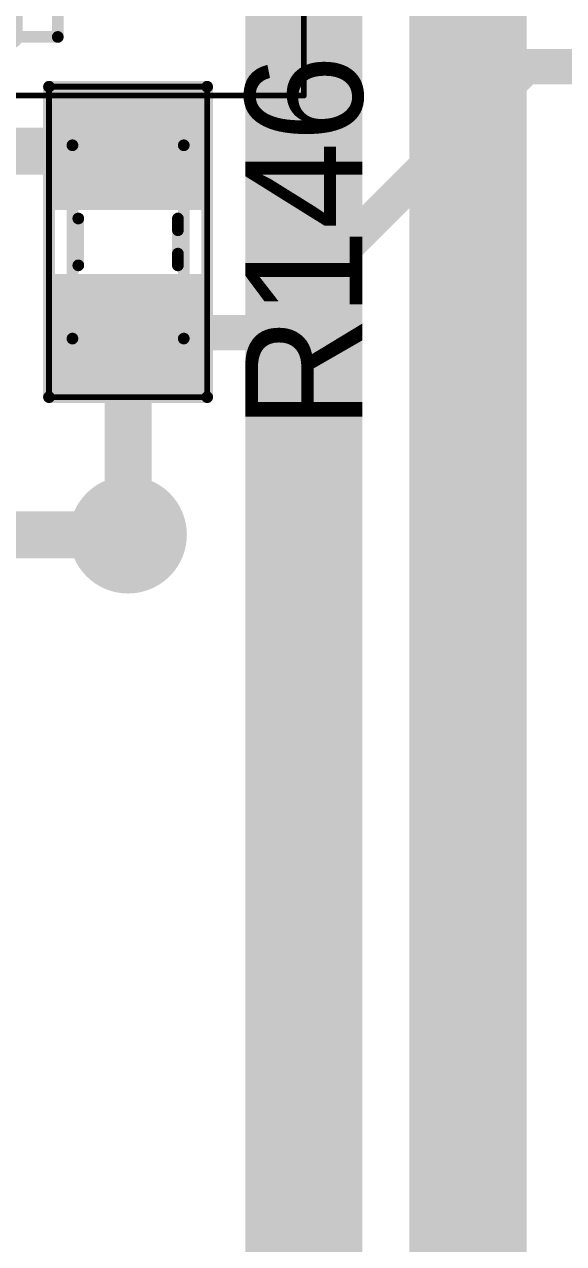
# Model space of a CAD drawing. Header units: millimetres. Extents: x 29 to 180, y 30 to 200.
# Drawn here: x 50.62 to 55.22, y 160.55 to 170.96 of the extents above; entities that cross this region are included whole.
import ezdxf

# ---------------------------------------------------------------- set-up
doc = ezdxf.new("R2010")
doc.units = ezdxf.units.MM
for name, color, linetype in [('BottomLayer', 5, 'Continuous'), ('BottomSolder', 6, 'Continuous'), ('Mechanical13', 56, 'Continuous'), ('Mechanical15', 56, 'Continuous'), ('MultiLayer', 9, 'Continuous'), ('TopLayer', 1, 'Continuous'), ('TopOverlay', 2, 'Continuous'), ('TopPaste', 8, 'Continuous'), ('TopSolder', 216, 'Continuous'), ('ViaHoleLayer', 16, 'Continuous')]:
    doc.layers.add(name, color=color, linetype=linetype)

# ---------------------------------------------------------------- blocks, each defined once
blk = doc.blocks.new('TSSOP14_395')
at = {"layer": 'Mechanical13', "const_width": 0.0999998}
for points in [[(-2.24999804, 2.54999998), (2.25000058, 2.54999998)], [(-2.24999804, -2.54999998), (-2.24999804, 2.54999998)], [(2.25000058, -2.54999998), (2.25000058, 2.54999998)], [(-2.24999804, -2.54999998), (2.25000058, -2.54999998)]]:
    blk.add_lwpolyline(points, dxfattribs=at)
at = {"layer": 'Mechanical13'}
for points, const_width in [([(-2.27499672, 2.54999998, 1), (-2.22499936, 2.54999998, 1)], 0.0499999), ([(-2.27499672, 2.54999998, 1), (-2.22499936, 2.54999998, 1)], 0.0499999), ([(2.2250019, 2.54999998, 1), (2.27499926, 2.54999998, 1)], 0.0499999), ([(2.2250019, 2.54999998, 1), (2.27499926, 2.54999998, 1)], 0.0499999), ([(-0.85000084, 1.65000178, 1), (-1.84999884, 1.65000178, 1)], 0.0999998), ([(-1.87499752, 1.65000178, 1), (-1.82500016, 1.65000178, 1)], 0.0499999), ([(-0.8749995199999999, 1.65000178, 1), (-0.8250021599999999, 1.65000178, 1)], 0.0499999), ([(-2.27499672, -2.54999998, 1), (-2.22499936, -2.54999998, 1)], 0.0499999), ([(-2.27499672, -2.54999998, 1), (-2.22499936, -2.54999998, 1)], 0.0499999), ([(2.2250019, -2.54999998, 1), (2.27499926, -2.54999998, 1)], 0.0499999), ([(2.2250019, -2.54999998, 1), (2.27499926, -2.54999998, 1)], 0.0499999)]:
    blk.add_lwpolyline(points, format="xyb", close=True, dxfattribs=dict(at, const_width=const_width))
at = {"layer": 'Mechanical15'}
for points, const_width in [([(-4.34999892, 3.05000152), (4.35000146, 3.05000152)], 0.0499999), ([(-4.34999892, -3.04999898), (-4.34999892, 3.05000152)], 0.0499999), ([(4.35000146, -3.04999898), (4.35000146, 3.05000152)], 0.0499999), ([(0, -0.499999), (0, 0.50000154)], 0.0999998), ([(-0.499999, 0), (0.50000154, 0)], 0.0999998), ([(-4.34999892, -3.04999898), (4.35000146, -3.04999898)], 0.0499999)]:
    blk.add_lwpolyline(points, dxfattribs=dict(at, const_width=const_width))
for points, const_width in [([(-4.36249826, 3.05000152, 1), (-4.337499579999999, 3.05000152, 1)], 0.02499868), ([(-4.36249826, 3.05000152, 1), (-4.337499579999999, 3.05000152, 1)], 0.02499868), ([(4.33750212, 3.05000152, 1), (4.362500799999999, 3.05000152, 1)], 0.02499868), ([(4.33750212, 3.05000152, 1), (4.362500799999999, 3.05000152, 1)], 0.02499868), ([(-0.02499868, 0.50000154, 1), (0.02499868, 0.50000154, 1)], 0.0499999), ([(-0.52499768, 0, 1), (-0.47500032, 0, 1)], 0.0499999), ([(0.47500286, 0, 1), (0.52500022, 0, 1)], 0.0499999), ([(-0.02499868, -0.499999, 1), (0.02499868, -0.499999, 1)], 0.0499999), ([(-4.36249826, -3.04999898, 1), (-4.337499579999999, -3.04999898, 1)], 0.02499868), ([(-4.36249826, -3.04999898, 1), (-4.337499579999999, -3.04999898, 1)], 0.02499868), ([(4.33750212, -3.04999898, 1), (4.362500799999999, -3.04999898, 1)], 0.02499868), ([(4.33750212, -3.04999898, 1), (4.362500799999999, -3.04999898, 1)], 0.02499868)]:
    blk.add_lwpolyline(points, format="xyb", close=True, dxfattribs=dict(at, const_width=const_width))
at = {"layer": 'TopLayer', "const_width": 0.4499991}
for points in [[(2.4750014, 1.95000118), (3.62500164, 1.95000118)], [(-3.6249991, 1.29999994), (-2.47499886, 1.29999994)], [(2.4750014, 1.29999994), (3.62500164, 1.29999994)], [(-3.6249991, 0.6500012399999999), (-2.47499886, 0.6500012399999999)], [(2.4750014, 0.6500012399999999), (3.62500164, 0.6500012399999999)], [(-3.6249991, 0), (-2.47499886, 0)], [(2.4750014, 0), (3.62500164, 0)], [(-3.6249991, -0.6499986999999999), (-2.47499886, -0.6499986999999999)], [(2.4750014, -0.6499986999999999), (3.62500164, -0.6499986999999999)], [(-3.6249991, -1.29999994), (-2.47499886, -1.29999994)], [(2.4750014, -1.29999994), (3.62500164, -1.29999994)], [(-3.6249991, -1.94999864), (-2.47499886, -1.94999864)], [(2.4750014, -1.94999864), (3.62500164, -1.94999864)]]:
    blk.add_lwpolyline(points, dxfattribs=at)
at = {"layer": 'TopLayer', "const_width": 0.22499828}
for points in [[(2.36250226, 1.95000118, 1), (2.58750054, 1.95000118, 1)], [(3.5125025, 1.95000118, 1), (3.73750078, 1.95000118, 1)], [(-3.73749824, 1.29999994, 1), (-3.51249996, 1.29999994, 1)], [(-2.587498, 1.29999994, 1), (-2.36249972, 1.29999994, 1)], [(2.36250226, 1.29999994, 1), (2.58750054, 1.29999994, 1)], [(3.5125025, 1.29999994, 1), (3.73750078, 1.29999994, 1)], [(-3.73749824, 0.6500012399999999, 1), (-3.51249996, 0.6500012399999999, 1)], [(-2.587498, 0.6500012399999999, 1), (-2.36249972, 0.6500012399999999, 1)], [(2.36250226, 0.6500012399999999, 1), (2.58750054, 0.6500012399999999, 1)], [(3.5125025, 0.6500012399999999, 1), (3.73750078, 0.6500012399999999, 1)], [(-3.73749824, 0, 1), (-3.51249996, 0, 1)], [(-2.587498, 0, 1), (-2.36249972, 0, 1)], [(2.36250226, 0, 1), (2.58750054, 0, 1)], [(3.5125025, 0, 1), (3.73750078, 0, 1)], [(-3.73749824, -0.6499986999999999, 1), (-3.51249996, -0.6499986999999999, 1)], [(-2.587498, -0.6499986999999999, 1), (-2.36249972, -0.6499986999999999, 1)], [(2.36250226, -0.6499986999999999, 1), (2.58750054, -0.6499986999999999, 1)], [(3.5125025, -0.6499986999999999, 1), (3.73750078, -0.6499986999999999, 1)], [(-3.73749824, -1.29999994, 1), (-3.51249996, -1.29999994, 1)], [(-2.587498, -1.29999994, 1), (-2.36249972, -1.29999994, 1)], [(2.36250226, -1.29999994, 1), (2.58750054, -1.29999994, 1)], [(3.5125025, -1.29999994, 1), (3.73750078, -1.29999994, 1)], [(-3.73749824, -1.94999864, 1), (-3.51249996, -1.94999864, 1)], [(-2.587498, -1.94999864, 1), (-2.36249972, -1.94999864, 1)], [(2.36250226, -1.94999864, 1), (2.58750054, -1.94999864, 1)], [(3.5125025, -1.94999864, 1), (3.73750078, -1.94999864, 1)]]:
    blk.add_lwpolyline(points, format="xyb", close=True, dxfattribs=at)
at = {"layer": 'TopLayer'}
blk.add_solid([(-2.25000058, 1.7250029), (-2.25000058, 2.17499946), (-3.84999738, 1.7250029), (-3.84999738, 2.17499946)], dxfattribs=at)
at = {"layer": 'TopOverlay'}
for points, const_width in [([(-2.92499796, 2.7250009, 1), (-3.175, 2.7250009, 1)], 0.2499995), ([(-3.23749924, 2.7250009, 1), (-3.11250076, 2.7250009, 1)], 0.12499848), ([(-2.9874972, 2.7250009, 1), (-2.86249872, 2.7250009, 1)], 0.12499848), ([(-1.89999874, 2.54999998, 1), (-1.79999894, 2.54999998, 1)], 0.0999998), ([(-1.89999874, 2.54999998, 1), (-1.79999894, 2.54999998, 1)], 0.0999998), ([(1.80000148, 2.54999998, 1), (1.90000128, 2.54999998, 1)], 0.0999998), ([(1.80000148, 2.54999998, 1), (1.90000128, 2.54999998, 1)], 0.0999998), ([(-0.5499989, 1.55000198, 1), (-1.1499977, 1.55000198, 1)], 0.5999987999999999), ([(-1.2999974, 1.55000198, 1), (-0.9999979999999999, 1.55000198, 1)], 0.2999994), ([(-0.6999985999999999, 1.55000198, 1), (-0.3999992, 1.55000198, 1)], 0.2999994), ([(-1.89999874, -2.54999998, 1), (-1.79999894, -2.54999998, 1)], 0.0999998), ([(-1.89999874, -2.54999998, 1), (-1.79999894, -2.54999998, 1)], 0.0999998), ([(1.80000148, -2.54999998, 1), (1.90000128, -2.54999998, 1)], 0.0999998), ([(1.80000148, -2.54999998, 1), (1.90000128, -2.54999998, 1)], 0.0999998)]:
    blk.add_lwpolyline(points, format="xyb", close=True, dxfattribs=dict(at, const_width=const_width))
at = {"layer": 'TopOverlay', "const_width": 0.1999996}
for points in [[(-1.84999884, 2.54999998), (1.85000138, 2.54999998)], [(-1.84999884, -2.54999998), (-1.84999884, 2.54999998)], [(1.85000138, -2.54999998), (1.85000138, 2.54999998)], [(-1.84999884, -2.54999998), (1.85000138, -2.54999998)]]:
    blk.add_lwpolyline(points, dxfattribs=at)
at = {"layer": 'TopPaste', "const_width": 0.4499991}
for points in [[(2.4750014, 1.95000118), (3.62500164, 1.95000118)], [(-3.6249991, 1.29999994), (-2.47499886, 1.29999994)], [(2.4750014, 1.29999994), (3.62500164, 1.29999994)], [(-3.6249991, 0.6500012399999999), (-2.47499886, 0.6500012399999999)], [(2.4750014, 0.6500012399999999), (3.62500164, 0.6500012399999999)], [(-3.6249991, 0), (-2.47499886, 0)], [(2.4750014, 0), (3.62500164, 0)], [(-3.6249991, -0.6499986999999999), (-2.47499886, -0.6499986999999999)], [(2.4750014, -0.6499986999999999), (3.62500164, -0.6499986999999999)], [(-3.6249991, -1.29999994), (-2.47499886, -1.29999994)], [(2.4750014, -1.29999994), (3.62500164, -1.29999994)], [(-3.6249991, -1.94999864), (-2.47499886, -1.94999864)], [(2.4750014, -1.94999864), (3.62500164, -1.94999864)]]:
    blk.add_lwpolyline(points, dxfattribs=at)
at = {"layer": 'TopPaste', "const_width": 0.22499828}
for points in [[(2.36250226, 1.95000118, 1), (2.58750054, 1.95000118, 1)], [(3.5125025, 1.95000118, 1), (3.73750078, 1.95000118, 1)], [(-3.73749824, 1.29999994, 1), (-3.51249996, 1.29999994, 1)], [(-2.587498, 1.29999994, 1), (-2.36249972, 1.29999994, 1)], [(2.36250226, 1.29999994, 1), (2.58750054, 1.29999994, 1)], [(3.5125025, 1.29999994, 1), (3.73750078, 1.29999994, 1)], [(-3.73749824, 0.6500012399999999, 1), (-3.51249996, 0.6500012399999999, 1)], [(-2.587498, 0.6500012399999999, 1), (-2.36249972, 0.6500012399999999, 1)], [(2.36250226, 0.6500012399999999, 1), (2.58750054, 0.6500012399999999, 1)], [(3.5125025, 0.6500012399999999, 1), (3.73750078, 0.6500012399999999, 1)], [(-3.73749824, 0, 1), (-3.51249996, 0, 1)], [(-2.587498, 0, 1), (-2.36249972, 0, 1)], [(2.36250226, 0, 1), (2.58750054, 0, 1)], [(3.5125025, 0, 1), (3.73750078, 0, 1)], [(-3.73749824, -0.6499986999999999, 1), (-3.51249996, -0.6499986999999999, 1)], [(-2.587498, -0.6499986999999999, 1), (-2.36249972, -0.6499986999999999, 1)], [(2.36250226, -0.6499986999999999, 1), (2.58750054, -0.6499986999999999, 1)], [(3.5125025, -0.6499986999999999, 1), (3.73750078, -0.6499986999999999, 1)], [(-3.73749824, -1.29999994, 1), (-3.51249996, -1.29999994, 1)], [(-2.587498, -1.29999994, 1), (-2.36249972, -1.29999994, 1)], [(2.36250226, -1.29999994, 1), (2.58750054, -1.29999994, 1)], [(3.5125025, -1.29999994, 1), (3.73750078, -1.29999994, 1)], [(-3.73749824, -1.94999864, 1), (-3.51249996, -1.94999864, 1)], [(-2.587498, -1.94999864, 1), (-2.36249972, -1.94999864, 1)], [(2.36250226, -1.94999864, 1), (2.58750054, -1.94999864, 1)], [(3.5125025, -1.94999864, 1), (3.73750078, -1.94999864, 1)]]:
    blk.add_lwpolyline(points, format="xyb", close=True, dxfattribs=at)
at = {"layer": 'TopPaste'}
blk.add_solid([(-2.25000058, 1.7250029), (-2.25000058, 2.17499946), (-3.84999738, 1.7250029), (-3.84999738, 2.17499946)], dxfattribs=at)
at = {"layer": 'TopSolder', "const_width": 0.6531990999999999}
for points in [[(2.4750014, 1.95000118), (3.62500164, 1.95000118)], [(-3.6249991, 1.29999994), (-2.47499886, 1.29999994)], [(2.4750014, 1.29999994), (3.62500164, 1.29999994)], [(-3.6249991, 0.6500012399999999), (-2.47499886, 0.6500012399999999)], [(2.4750014, 0.6500012399999999), (3.62500164, 0.6500012399999999)], [(-3.6249991, 0), (-2.47499886, 0)], [(2.4750014, 0), (3.62500164, 0)], [(-3.6249991, -0.6499986999999999), (-2.47499886, -0.6499986999999999)], [(2.4750014, -0.6499986999999999), (3.62500164, -0.6499986999999999)], [(-3.6249991, -1.29999994), (-2.47499886, -1.29999994)], [(2.4750014, -1.29999994), (3.62500164, -1.29999994)], [(-3.6249991, -1.94999864), (-2.47499886, -1.94999864)], [(2.4750014, -1.94999864), (3.62500164, -1.94999864)]]:
    blk.add_lwpolyline(points, dxfattribs=at)
at = {"layer": 'TopSolder', "const_width": 0.32659828}
for points in [[(2.31170226, 1.95000118, 1), (2.63830054, 1.95000118, 1)], [(3.4617025, 1.95000118, 1), (3.78830078, 1.95000118, 1)], [(-3.78829824, 1.29999994, 1), (-3.46169996, 1.29999994, 1)], [(-2.638298, 1.29999994, 1), (-2.31169972, 1.29999994, 1)], [(2.31170226, 1.29999994, 1), (2.63830054, 1.29999994, 1)], [(3.4617025, 1.29999994, 1), (3.78830078, 1.29999994, 1)], [(-3.78829824, 0.6500012399999999, 1), (-3.46169996, 0.6500012399999999, 1)], [(-2.638298, 0.6500012399999999, 1), (-2.31169972, 0.6500012399999999, 1)], [(2.31170226, 0.6500012399999999, 1), (2.63830054, 0.6500012399999999, 1)], [(3.4617025, 0.6500012399999999, 1), (3.78830078, 0.6500012399999999, 1)], [(-3.78829824, 0, 1), (-3.46169996, 0, 1)], [(-2.638298, 0, 1), (-2.31169972, 0, 1)], [(2.31170226, 0, 1), (2.63830054, 0, 1)], [(3.4617025, 0, 1), (3.78830078, 0, 1)], [(-3.78829824, -0.6499986999999999, 1), (-3.46169996, -0.6499986999999999, 1)], [(-2.638298, -0.6499986999999999, 1), (-2.31169972, -0.6499986999999999, 1)], [(2.31170226, -0.6499986999999999, 1), (2.63830054, -0.6499986999999999, 1)], [(3.4617025, -0.6499986999999999, 1), (3.78830078, -0.6499986999999999, 1)], [(-3.78829824, -1.29999994, 1), (-3.46169996, -1.29999994, 1)], [(-2.638298, -1.29999994, 1), (-2.31169972, -1.29999994, 1)], [(2.31170226, -1.29999994, 1), (2.63830054, -1.29999994, 1)], [(3.4617025, -1.29999994, 1), (3.78830078, -1.29999994, 1)], [(-3.78829824, -1.94999864, 1), (-3.46169996, -1.94999864, 1)], [(-2.638298, -1.94999864, 1), (-2.31169972, -1.94999864, 1)], [(2.31170226, -1.94999864, 1), (2.63830054, -1.94999864, 1)], [(3.4617025, -1.94999864, 1), (3.78830078, -1.94999864, 1)]]:
    blk.add_lwpolyline(points, format="xyb", close=True, dxfattribs=at)
at = {"layer": 'TopSolder'}
blk.add_solid([(-2.14840058, 1.6234029), (-2.14840058, 2.27659946), (-3.95159738, 1.6234029), (-3.95159738, 2.27659946)], dxfattribs=at)
blk = doc.blocks.new('SMD_R_0603_516')
at = {"layer": 'Mechanical13', "const_width": 0.0999998}
for points in [[(-0.8249996199999999, -0.47500032), (-0.8249996199999999, 0.47500032)], [(0.8249996199999999, 0.47500032), (-0.8249996199999999, 0.47500032)], [(0.8249996199999999, -0.47500032), (0.8249996199999999, 0.47500032)], [(0.8249996199999999, -0.47500032), (-0.8249996199999999, -0.47500032)]]:
    blk.add_lwpolyline(points, dxfattribs=at)
at = {"layer": 'Mechanical13', "const_width": 0.0499999}
for points in [[(-0.8499983, 0.47500032, 1), (-0.80000094, 0.47500032, 1)], [(-0.8499983, 0.47500032, 1), (-0.80000094, 0.47500032, 1)], [(0.80000094, 0.47500032, 1), (0.8499983, 0.47500032, 1)], [(0.80000094, 0.47500032, 1), (0.8499983, 0.47500032, 1)], [(-0.8499983, -0.47500032, 1), (-0.80000094, -0.47500032, 1)], [(-0.8499983, -0.47500032, 1), (-0.80000094, -0.47500032, 1)], [(0.80000094, -0.47500032, 1), (0.8499983, -0.47500032, 1)], [(0.80000094, -0.47500032, 1), (0.8499983, -0.47500032, 1)]]:
    blk.add_lwpolyline(points, format="xyb", close=True, dxfattribs=at)
at = {"layer": 'Mechanical15', "const_width": 0.0499999}
for points in [[(-1.32500116, -0.67499992), (-1.32500116, 0.67499992)], [(1.32500116, 0.67499992), (-1.32500116, 0.67499992)], [(1.32500116, -0.67499992), (1.32500116, 0.67499992)], [(1.32500116, -0.67499992), (-1.32500116, -0.67499992)]]:
    blk.add_lwpolyline(points, dxfattribs=at)
at = {"layer": 'Mechanical15', "const_width": 0.02499868}
for points in [[(-1.3375005, 0.67499992, 1), (-1.31250182, 0.67499992, 1)], [(-1.3375005, 0.67499992, 1), (-1.31250182, 0.67499992, 1)], [(1.31250182, 0.67499992, 1), (1.3375005, 0.67499992, 1)], [(1.31250182, 0.67499992, 1), (1.3375005, 0.67499992, 1)], [(-1.3375005, -0.67499992, 1), (-1.31250182, -0.67499992, 1)], [(-1.3375005, -0.67499992, 1), (-1.31250182, -0.67499992, 1)], [(1.31250182, -0.67499992, 1), (1.3375005, -0.67499992, 1)], [(1.31250182, -0.67499992, 1), (1.3375005, -0.67499992, 1)]]:
    blk.add_lwpolyline(points, format="xyb", close=True, dxfattribs=at)
at = {"layer": 'TopLayer'}
for points in [[(-0.37500052, -0.52500022), (-0.37500052, 0.52500022), (-1.17499892, -0.52500022), (-1.17499892, 0.52500022)], [(1.17499892, -0.52500022), (1.17499892, 0.52500022), (0.37500052, -0.52500022), (0.37500052, 0.52500022)]]:
    blk.add_solid(points, dxfattribs=at)
at = {"layer": 'TopOverlay', "const_width": 0.0999998}
for points in [[(1.32500116, 0.67499992), (-1.32500116, 0.67499992)], [(-1.32500116, -0.67499992), (-1.32500116, 0.67499992)], [(1.32500116, -0.67499992), (1.32500116, 0.67499992)], [(-0.0999998, 0.42500042), (-0.1999996, 0.42500042)], [(0.0999998, 0.42500042), (-0.0999998, 0.42500042)], [(0.1999996, 0.42500042), (0.0999998, 0.42500042)], [(0.1999996, -0.42500042), (-0.1999996, -0.42500042)], [(1.32500116, -0.67499992), (-1.32500116, -0.67499992)]]:
    blk.add_lwpolyline(points, dxfattribs=at)
at = {"layer": 'TopOverlay', "const_width": 0.0499999}
for points in [[(-1.34999984, 0.67499992, 1), (-1.30000248, 0.67499992, 1)], [(-1.34999984, 0.67499992, 1), (-1.30000248, 0.67499992, 1)], [(1.30000248, 0.67499992, 1), (1.34999984, 0.67499992, 1)], [(1.30000248, 0.67499992, 1), (1.34999984, 0.67499992, 1)], [(-0.22499828, 0.42500042, 1), (-0.17500092, 0.42500042, 1)], [(-0.12499848, 0.42500042, 1), (-0.07500111999999999, 0.42500042, 1)], [(-0.12499848, 0.42500042, 1), (-0.07500111999999999, 0.42500042, 1)], [(0.07500111999999999, 0.42500042, 1), (0.12499848, 0.42500042, 1)], [(0.07500111999999999, 0.42500042, 1), (0.12499848, 0.42500042, 1)], [(0.17500092, 0.42500042, 1), (0.22499828, 0.42500042, 1)], [(-0.22499828, -0.42500042, 1), (-0.17500092, -0.42500042, 1)], [(0.17500092, -0.42500042, 1), (0.22499828, -0.42500042, 1)], [(-1.34999984, -0.67499992, 1), (-1.30000248, -0.67499992, 1)], [(-1.34999984, -0.67499992, 1), (-1.30000248, -0.67499992, 1)], [(1.30000248, -0.67499992, 1), (1.34999984, -0.67499992, 1)], [(1.30000248, -0.67499992, 1), (1.34999984, -0.67499992, 1)]]:
    blk.add_lwpolyline(points, format="xyb", close=True, dxfattribs=at)
at = {"layer": 'TopPaste'}
for points in [[(-0.37500052, -0.52500022), (-0.37500052, 0.52500022), (-1.17499892, -0.52500022), (-1.17499892, 0.52500022)], [(1.17499892, -0.52500022), (1.17499892, 0.52500022), (0.37500052, -0.52500022), (0.37500052, 0.52500022)]]:
    blk.add_solid(points, dxfattribs=at)
at = {"layer": 'TopSolder'}
for points in [[(-0.27340052, -0.6266002199999999), (-0.27340052, 0.6266002199999999), (-1.27659892, -0.6266002199999999), (-1.27659892, 0.6266002199999999)], [(1.27659892, -0.6266002199999999), (1.27659892, 0.6266002199999999), (0.27340052, -0.6266002199999999), (0.27340052, 0.6266002199999999)]]:
    blk.add_solid(points, dxfattribs=at)

msp = doc.modelspace()

# ---------------------------------------------------------------- linework, layer by layer
at = {"layer": 'BottomLayer'}
for points, const_width in [([(54.40000042, 150.90000046), (54.40000042, 175.71444156)], 1.00000054), ([(53.00000068, 149.50000072), (53.00000068, 174.90000072)], 1.00000054), ([(46.50000098, 166.60000208), (51.50000113999999, 166.60000208)], 0.3999992)]:
    msp.add_lwpolyline(points, dxfattribs=dict(at, const_width=const_width))
for points, const_width in [([(51.30000154, 166.60000208, 1), (51.70000074, 166.60000208, 1)], 0.3999992), ([(51.40000134, 166.60000208, 1), (51.60000093999999, 166.60000208, 1)], 0.1999996)]:
    msp.add_lwpolyline(points, format="xyb", close=True, dxfattribs=dict(at, const_width=const_width))
at = {"layer": 'BottomSolder', "const_width": 0.5015992}
msp.add_lwpolyline([(51.24920153999999, 166.60000208, 1), (51.75080074, 166.60000208, 1)], format="xyb", close=True, dxfattribs=at)
at = {"layer": 'MultiLayer', "const_width": 0.3999992}
msp.add_lwpolyline([(51.30000154, 166.60000208, 1), (51.70000074, 166.60000208, 1)], format="xyb", close=True, dxfattribs=at)
at = {"layer": 'TopLayer'}
for points, const_width in [([(52.6250027, 168.32500244), (54.89599892, 170.59599866)], 0.2999994), ([(54.89599892, 170.59599866), (75.13302728, 170.59599866)], 0.2999994), ([(49.62499854, 169.87500188), (51.50000113999999, 169.87500188)], 0.3999992), ([(51.50000113999999, 166.60000208), (51.50000113999999, 168.32500244)], 0.3999992), ([(51.50000113999999, 168.32500244), (52.6250027, 168.32500244)], 0.2999994)]:
    msp.add_lwpolyline(points, dxfattribs=dict(at, const_width=const_width))
for points, const_width in [([(54.82100034, 170.59599866, 1), (54.9709975, 170.59599866, 1)], 0.1499997), ([(54.82100034, 170.59599866, 1), (54.9709975, 170.59599866, 1)], 0.1499997), ([(51.40000134, 169.87500188, 1), (51.60000093999999, 169.87500188, 1)], 0.1999996), ([(51.40000134, 168.32500244, 1), (51.60000093999999, 168.32500244, 1)], 0.1999996), ([(51.42500256, 168.32500244, 1), (51.57499971999999, 168.32500244, 1)], 0.1499997), ([(52.55000412, 168.32500244, 1), (52.70000128, 168.32500244, 1)], 0.1499997), ([(52.55000412, 168.32500244, 1), (52.70000128, 168.32500244, 1)], 0.1499997), ([(51.30000154, 166.60000208, 1), (51.70000074, 166.60000208, 1)], 0.3999992), ([(51.40000134, 166.60000208, 1), (51.60000093999999, 166.60000208, 1)], 0.1999996)]:
    msp.add_lwpolyline(points, format="xyb", close=True, dxfattribs=dict(at, const_width=const_width))
at = {"layer": 'TopSolder', "const_width": 0.5015992}
msp.add_lwpolyline([(51.24920153999999, 166.60000208, 1), (51.75080074, 166.60000208, 1)], format="xyb", close=True, dxfattribs=at)
at = {"layer": 'ViaHoleLayer', "const_width": 0.2499995}
msp.add_lwpolyline([(51.37500266, 166.60000208, 1), (51.62499962, 166.60000208, 1)], format="xyb", close=True, dxfattribs=at)

# ---------------------------------------------------------------- block references
for name, p, rotation in [('TSSOP14_395', (48.64999922, 173.39999864), 360), ('SMD_R_0603_516', (51.50000113999999, 169.10000216), 270)]:
    msp.add_blockref(name, p, dxfattribs=dict(rotation=rotation))

# ---------------------------------------------------------------- texts
at = {"layer": 'TopOverlay'}
msp.add_text('R146', height=1.00000054, rotation=90, dxfattribs=at).set_placement((53.49999967999999, 167.50000282))

doc.saveas('drawing.dxf')
